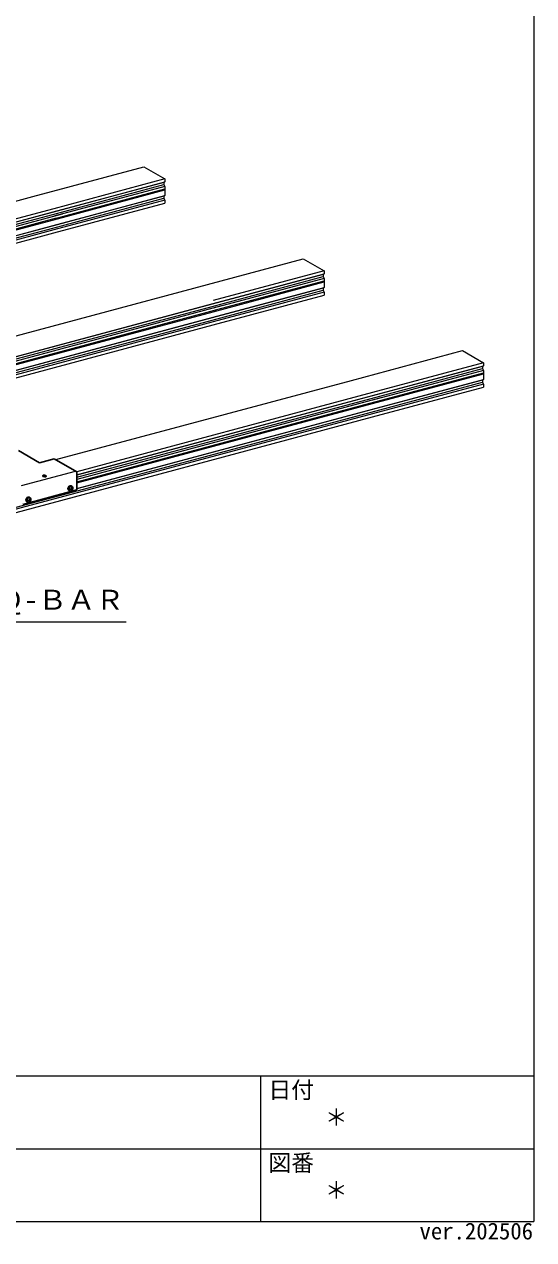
# Model space of a CAD drawing. Units: millimetres on the paper. Extents: x -195 to 195, y -135 to 132.
# Drawn here: x 139 to 195, y -134.5 to -1 of the extents above; entities that cross this region are included whole.
import ezdxf
from ezdxf.enums import TextEntityAlignment as Align

# ---------------------------------------------------------------- set-up
doc = ezdxf.new("R2010")
doc.units = ezdxf.units.MM
for name, color, linetype, lineweight in [('0-2_野縁受け', 3, 'Continuous', 18), ('0-6_文字', 4, 'Continuous', 9), ('0-8_隠線', 4, 'Continuous', 9), ('0-B_補強金具・金具・その他', 7, 'Continuous', 18), ('0-C_ビス・アンカーボルト・強調図形', 2, 'Continuous', 25), ('F-3_野縁', 7, 'Continuous', 18)]:
    doc.layers.add(name, color=color, linetype=linetype, lineweight=lineweight)
doc.layers.add('F-6_文字', color=7, linetype='Continuous')
doc.styles.add('ＭＳ ゴシック', font='')
doc.styles.get('ＭＳ ゴシック').set_extended_font_data('MS Gothic')

msp = doc.modelspace()

# ---------------------------------------------------------------- linework, layer by layer
at = {"layer": '0-2_野縁受け'}
for p, q in [((139.983, -19.905), (152.187, -16.635)), ((152.187, -16.635), (154.496, -17.969)), ((154.381, -18.369), (142.177, -21.639)), ((142.177, -21.872), (154.381, -18.602)), ((154.496, -17.969), (142.293, -21.239)), ((142.293, -21.572), (154.496, -18.302)), ((107.528, -28.602), (139.983, -19.905)), ((154.381, -19.869), (142.177, -23.139)), ((154.496, -18.802), (142.293, -22.072)), ((142.293, -22.339), (154.496, -19.069)), ((142.293, -22.455), (154.496, -19.185)), ((142.293, -23.072), (154.496, -19.802)), ((142.293, -21.239), (109.782, -29.95)), ((142.177, -23.372), (154.381, -20.102)), ((154.496, -20.302), (142.293, -23.572)), ((142.293, -23.905), (154.496, -20.635)), ((108.928, -30.781), (142.177, -21.872)), ((143.215, -21.825), (109.201, -30.939)), ((109.516, -31.121), (142.574, -22.263)), ((109.654, -31.201), (142.293, -22.455)), ((109.782, -30.283), (142.293, -21.572)), ((142.177, -21.639), (109.782, -30.319)), ((110.384, -31.622), (142.293, -23.072)), ((142.177, -23.139), (110.426, -31.646)), ((110.588, -31.836), (142.177, -23.372)), ((142.293, -23.572), (110.861, -31.994)), ((111.255, -32.222), (142.293, -23.905)), ((126.04, -38.429), (169.681, -26.735)), ((171.875, -28.469), (159.671, -31.739)), ((159.671, -31.972), (171.875, -28.702)), ((159.786, -31.672), (171.99, -28.402)), ((171.99, -28.902), (159.786, -32.172)), ((159.786, -32.439), (171.99, -29.169)), ((159.786, -32.555), (171.99, -29.285)), ((171.875, -29.969), (159.671, -33.239)), ((159.671, -33.472), (171.875, -30.202)), ((159.786, -33.172), (171.99, -29.902)), ((171.99, -30.402), (159.786, -33.672)), ((128.382, -40.087), (159.786, -31.672)), ((159.671, -31.739), (128.382, -40.123)), ((160.709, -31.925), (128.382, -40.587)), ((128.382, -40.356), (159.671, -31.972)), ((159.786, -34.005), (171.99, -30.735)), ((128.382, -40.853), (160.067, -32.363)), ((128.382, -40.97), (159.786, -32.555)), ((128.382, -41.587), (159.786, -33.172)), ((159.671, -33.239), (128.382, -41.623)), ((128.081, -41.936), (159.671, -33.472)), ((159.786, -33.672), (128.354, -42.094)), ((128.749, -42.322), (159.786, -34.005)), ((174.971, -40.105), (187.174, -36.835)), ((187.174, -36.835), (189.484, -38.169)), ((189.368, -38.569), (177.165, -41.839)), ((189.484, -38.169), (177.28, -41.439)), ((177.28, -41.772), (189.484, -38.502)), ((177.165, -42.072), (189.368, -38.802)), ((189.484, -39.002), (177.28, -42.272)), ((177.28, -42.539), (189.484, -39.269)), ((177.28, -42.655), (189.484, -39.385)), ((177.28, -43.272), (189.484, -40.002)), ((142.496, -48.807), (174.971, -40.105)), ((189.368, -40.069), (177.165, -43.339)), ((177.165, -43.572), (189.368, -40.302)), ((189.484, -40.502), (177.28, -43.772)), ((177.28, -44.105), (189.484, -40.835)), ((144.79, -50.478), (177.28, -41.772)), ((177.165, -41.839), (144.799, -50.511)), ((178.203, -42.025), (144.799, -50.975)), ((144.799, -50.744), (177.165, -42.072)), ((144.799, -51.242), (177.561, -42.463)), ((144.799, -51.359), (177.28, -42.655)), ((177.28, -41.439), (144.8, -50.142)), ((17.444, -86.369), (177.165, -43.572)), ((177.28, -43.772), (17.56, -86.569)), ((144.799, -51.975), (177.28, -43.272)), ((177.165, -43.339), (144.799, -52.011)), ((17.56, -86.902), (177.28, -44.105))]:
    msp.add_line(p, q, dxfattribs=at)
for points in [[(154.496, -17.969), (154.496, -18.302), (154.381, -18.369), (154.381, -18.602), (154.496, -18.802), (154.496, -19.802), (154.381, -19.869), (154.381, -20.102), (154.496, -20.302), (154.496, -20.635)], [(169.681, -26.735), (171.99, -28.069), (159.786, -31.339)], [(171.99, -28.069), (171.99, -28.402), (171.875, -28.469), (171.875, -28.702), (171.99, -28.902), (171.99, -29.902), (171.875, -29.969), (171.875, -30.202), (171.99, -30.402), (171.99, -30.735)], [(189.484, -38.169), (189.484, -38.502), (189.368, -38.569), (189.368, -38.802), (189.484, -39.002), (189.484, -40.002), (189.368, -40.069), (189.368, -40.302), (189.484, -40.502), (189.484, -40.835)]]:
    msp.add_lwpolyline(points, dxfattribs=at)
at = {"layer": '0-6_文字'}
msp.add_line((117.237, -66.636), (150.22, -66.636), dxfattribs=at)
at = {"layer": '0-8_隠線'}
msp.add_line((138.735, -51.644), (144.66, -50.056), dxfattribs=at)
at = {"layer": '0-B_補強金具・金具・その他', "color": 2, "lineweight": 25}
for p, q in [((138.407, -47.818), (140.716, -49.151)), ((140.716, -49.151), (142.339, -48.717)), ((142.339, -48.717), (144.799, -50.137)), ((144.799, -50.137), (144.799, -52.137)), ((144.799, -52.137), (138.874, -53.724))]:
    msp.add_line(p, q, dxfattribs=at)
for centre, radius, start, end in [((141.133, -50.58), 0.069, 105, 240), ((141.133, -50.634), 0.069, 105, 157.27713), ((141.299, -50.292), 0.402, 240, 285), ((141.219, -50.902), 0.402, 60, 105), ((141.219, -50.956), 0.402, 60, 105), ((141.386, -50.614), 0.069, 285, 60), ((141.386, -50.667), 0.069, 22.72287, 60)]:
    msp.add_arc(centre, radius, start, end, dxfattribs=at)
at = {"layer": '0-C_ビス・アンカーボルト・強調図形'}
for p, q in [((144.298, -51.748), (144.206, -51.694)), ((139.687, -52.996), (139.594, -52.942)), ((144.024, -52.251), (143.931, -52.198)), ((139.412, -53.499), (139.32, -53.446))]:
    msp.add_line(p, q, dxfattribs=at)
for centre, major_axis, ratio, start_param, end_param in [((144.069, -51.946), (0.129, 0.256), 0.751651, 6.2412297, 9.3828224), ((144.161, -51.953), (0.242, 0.051), 0.222648, 4.4661594, 4.7802913), ((144.045, -52.03), (0.011, -0.27), 0.253697, 1.259038, 1.6094205), ((144.161, -51.866), (0.242, 0.051), 0.222648, 4.7497346, 5.0987163), ((144.12, -52.01), (0.011, -0.27), 0.253697, 1.587477, 1.9098968), ((144.202, -51.988), (0.011, -0.27), 0.253697, 1.587477, 1.9074189), ((144.161, -51.953), (0.242, 0.051), 0.222648, 5.1321029, 5.5280408), ((144.161, -52.046), (0.242, 0.051), 0.222648, 5.1321029, 5.5329857), ((144.277, -51.968), (0.011, -0.27), 0.253697, 1.269407, 1.6183041), ((139.457, -53.194), (0.129, 0.256), 0.751651, 6.2412297, 9.3828224), ((139.549, -53.201), (0.242, 0.051), 0.222648, 4.4661594, 4.7802913), ((139.433, -53.278), (0.011, -0.27), 0.253697, 1.259038, 1.6094205), ((139.549, -53.294), (0.242, 0.051), 0.222648, 4.4684662, 4.7802913), ((139.509, -53.258), (0.011, -0.27), 0.253697, 0.8552468, 1.2356654), ((139.549, -53.114), (0.242, 0.051), 0.222648, 4.7497346, 5.0987163), ((139.509, -53.258), (0.011, -0.27), 0.253697, 1.587477, 1.9098968), ((139.59, -53.236), (0.011, -0.27), 0.253697, 0.8509672, 1.2356654), ((139.59, -53.236), (0.011, -0.27), 0.253697, 1.587477, 1.9074189), ((139.549, -53.201), (0.242, 0.051), 0.222648, 5.1321029, 5.5280408), ((139.549, -53.294), (0.242, 0.051), 0.222648, 5.1321029, 5.5329857), ((139.665, -53.216), (0.011, -0.27), 0.253697, 1.269407, 1.6183041), ((144.161, -52.046), (0.242, 0.051), 0.222648, 4.4684662, 4.7802913), ((144.12, -52.01), (0.011, -0.27), 0.253697, 0.8552468, 1.2356654), ((144.161, -52.133), (0.242, 0.051), 0.222648, 4.7413517, 5.0884469), ((144.202, -51.988), (0.011, -0.27), 0.253697, 0.8509672, 1.2356654), ((139.549, -53.381), (0.242, 0.051), 0.222648, 4.7413517, 5.0884469)]:
    msp.add_ellipse(centre, major_axis=major_axis, ratio=ratio, start_param=start_param, end_param=end_param, dxfattribs=at)
for centre in [(144.161, -51.999), (139.549, -53.247)]:
    msp.add_ellipse(centre, major_axis=(0.129, 0.256), ratio=0.751651, dxfattribs=at)
at = {"layer": 'F-3_野縁', "color": 3}
for p, q in [((195, 132.5), (195, -132.5)), ((-195, -116.5), (195, -116.5)), ((-195, -132.5), (195, -132.5))]:
    msp.add_line(p, q, dxfattribs=at)
at = {"layer": 'F-3_野縁'}
for p, q in [((165, -116.5), (165, -132.5)), ((10, -124.5), (195, -124.5))]:
    msp.add_line(p, q, dxfattribs=at)

# ---------------------------------------------------------------- texts
at = {"layer": '0-6_文字', "color": 7, "style": 'ＭＳ ゴシック', "width": 1.05}
msp.add_text('開口補強ＳＱ-ＢＡＲ', height=2.199, dxfattribs=at).set_placement((120.106, -65.951), align=Align.BOTTOM_LEFT)
at = {"layer": 'F-6_文字', "style": 'ＭＳ ゴシック'}
for s, p in [('日付', (165.863, -119.5)), ('＊', (172.063, -122.5)), ('図番', (165.863, -127.5)), ('＊', (172.063, -130.5)), ('ver.202506', (182.458, -135))]:
    msp.add_text(s, height=1.833, dxfattribs=at).set_placement(p, align=Align.BOTTOM_LEFT)

doc.saveas('drawing.dxf')
